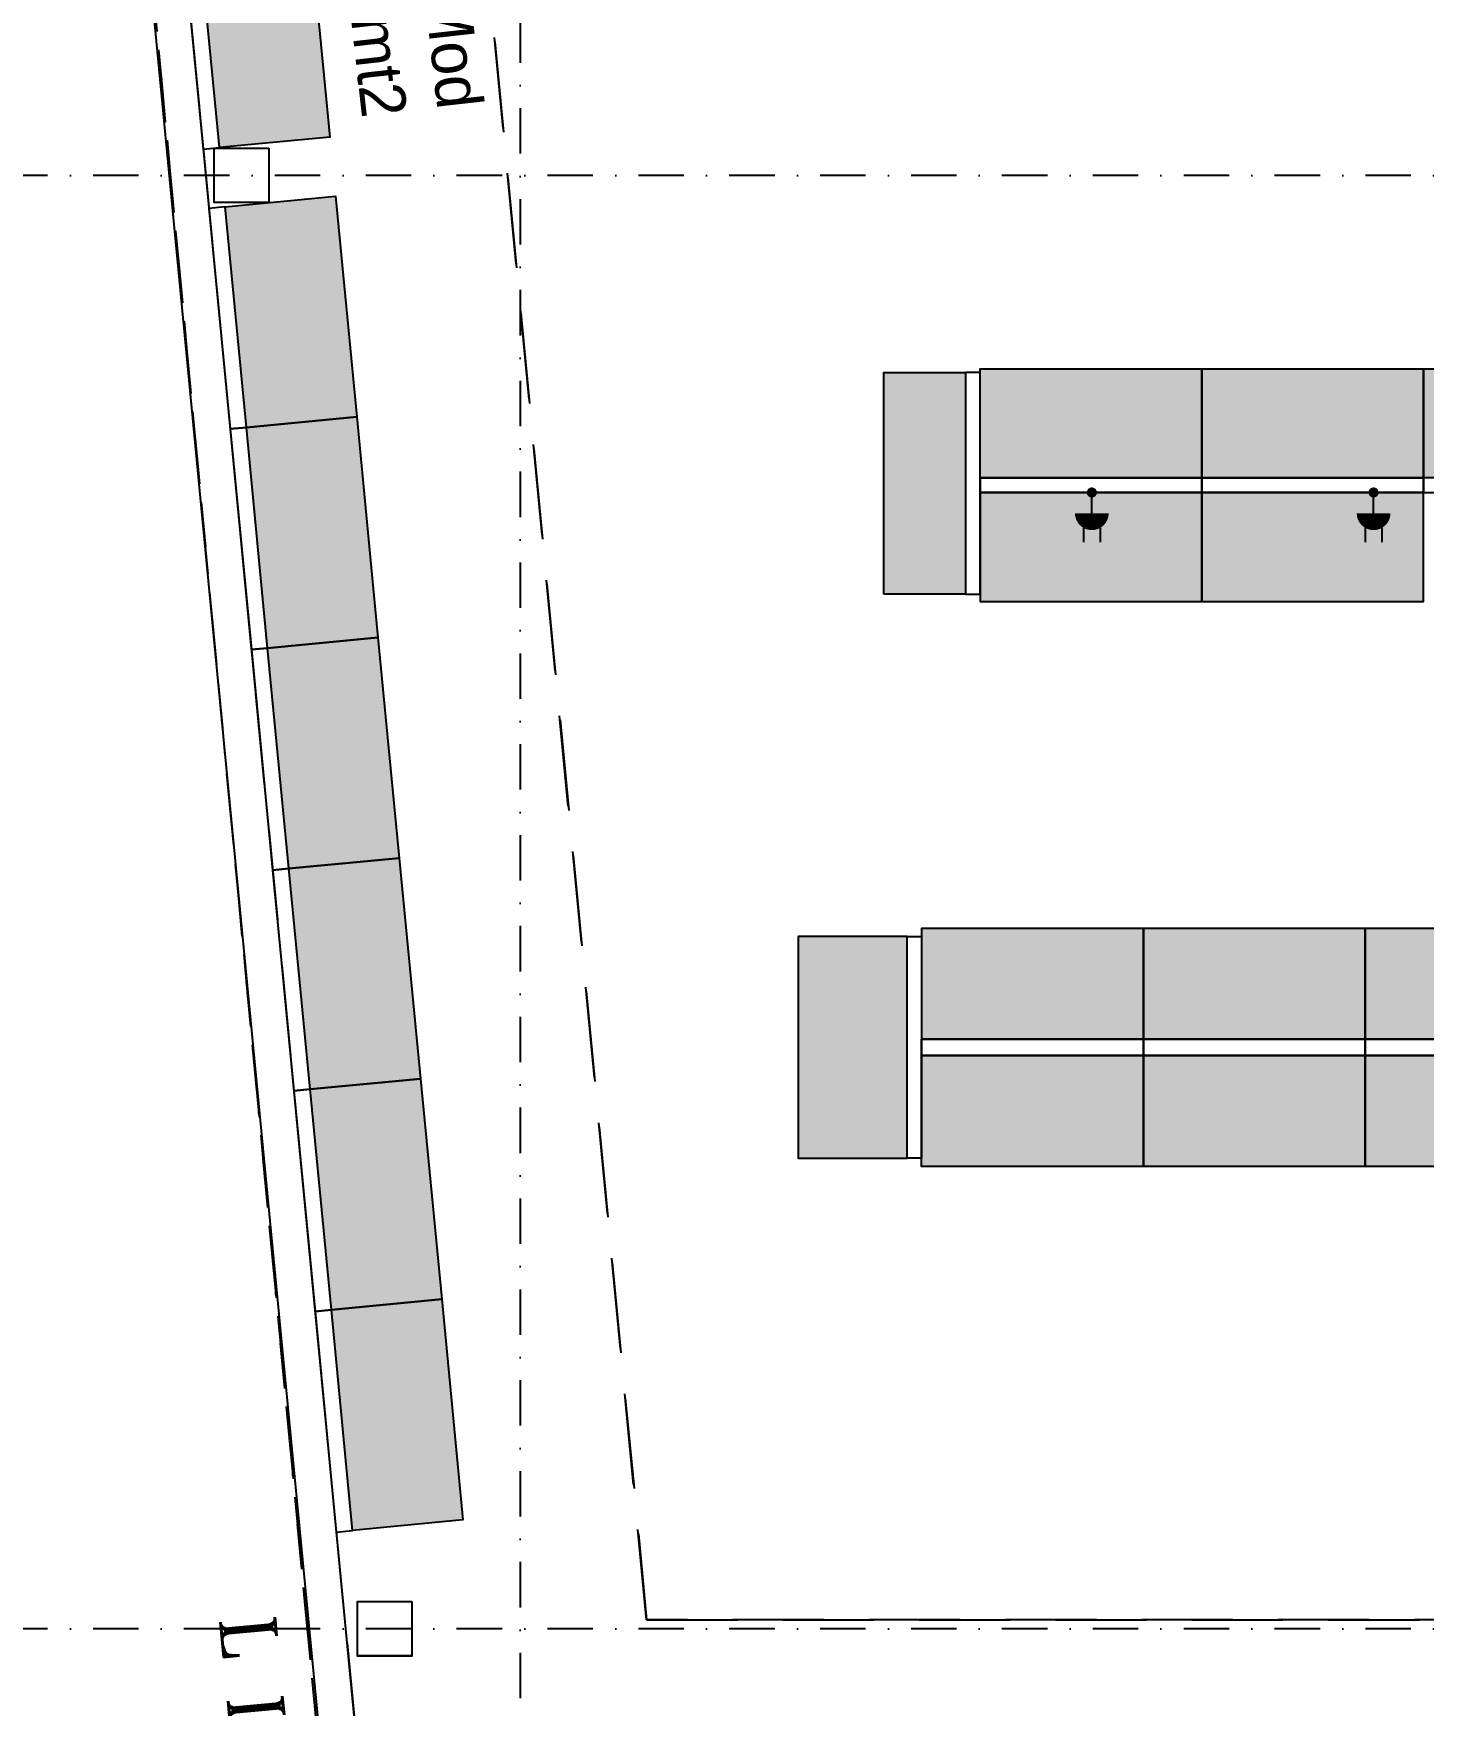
# Model space of a CAD drawing. Header units: millimetres. Extents: x 340 to 1003762, y 22 to 362022.
# Drawn here: x 553542 to 561191, y 258634 to 267838 of the extents above; entities that cross this region are included whole.
import ezdxf

# ---------------------------------------------------------------- set-up
doc = ezdxf.new("R2010")
doc.units = ezdxf.units.MM
doc.linetypes.add('LSBB_P_002 - PLANTA 1° NIVEL SALA DE VENTAS$0$DASHDOT2', pattern=[0.5, 0.25, -0.125, 0, -0.125])
doc.linetypes.add('LSBB_P_002 - PLANTA 1° NIVEL SALA DE VENTAS$0$HIDDEN', pattern=[0.375, 0.25, -0.125])
for name, color, linetype in [('A-DEMOLICION SV', 40, 'Continuous'), ('LSBB_P_002 - PLANTA 1° NIVEL SALA DE VENTAS$0$01', 8, 'Continuous'), ('LSBB_P_002 - PLANTA 1° NIVEL SALA DE VENTAS$0$A-GONDOLAS', 1, 'Continuous'), ('LSBB_P_002 - PLANTA 1° NIVEL SALA DE VENTAS$0$A-LAYOUT', 7, 'Continuous'), ('LSBB_P_002 - PLANTA 1° NIVEL SALA DE VENTAS$0$A-SALA-HATCH-ELECTRO', 154, 'Continuous'), ('LSBB_P_002 - PLANTA 1° NIVEL SALA DE VENTAS$0$A-SALA-HATCH-TIEMPO LIBRE', 40, 'Continuous'), ('LSBB_P_002 - PLANTA 1° NIVEL SALA DE VENTAS$0$A-TEXTO SV', 2, 'LSBB_P_002 - PLANTA 1° NIVEL SALA DE VENTAS$0$DASHDOT2'), ('LSBB_P_002 - PLANTA 1° NIVEL SALA DE VENTAS$0$CENEFA', 6, 'LSBB_P_002 - PLANTA 1° NIVEL SALA DE VENTAS$0$HIDDEN'), ('LSBB_P_002 - PLANTA 1° NIVEL SALA DE VENTAS$0$EJE', 4, 'LSBB_P_002 - PLANTA 1° NIVEL SALA DE VENTAS$0$DASHDOT2'), ('LSBB_P_002 - PLANTA 1° NIVEL SALA DE VENTAS$0$EJES', 8, 'LSBB_P_002 - PLANTA 1° NIVEL SALA DE VENTAS$0$DASHDOT2'), ('LSBB_P_002 - PLANTA 1° NIVEL SALA DE VENTAS$0$ESTRUCTURA', 5, 'Continuous'), ('LSBB_P_002 - PLANTA 1° NIVEL SALA DE VENTAS$0$LAYOUT$0$A-GONDOLAS DELGADO', 8, 'Continuous'), ('LSBB_P_002 - PLANTA 1° NIVEL SALA DE VENTAS$0$LAYOUT$0$A-ILUMINACION_ENCHUFE', 2, 'Continuous'), ('LSBB_P_002 - PLANTA 1° NIVEL SALA DE VENTAS$0$LAYOUT$0$A-SALA-HATCH-CAMPAÑA', 252, 'Continuous'), ('LSBB_P_002 - PLANTA 1° NIVEL SALA DE VENTAS$0$MUROS', 5, 'Continuous')]:
    doc.layers.add(name, color=color, linetype=linetype)
doc.layers.add('LSBB_P_002 - PLANTA 1° NIVEL SALA DE VENTAS$0$LAYOUT$0$A-SALA-HATCH-VEGETALES', color=7, linetype='Continuous', true_color=0x00d100)
doc.styles.add('LSBB_P_002 - PLANTA 1° NIVEL SALA DE VENTAS$0$LAYOUT$0$REF-LAYOUT N+0.00 E 03$0$REF-LAYOUT N+0.00 E 02$0$Walmart_CENTURY GOTHIC', font='GOTHIC.TTF')
doc.styles.add('LSBB_P_002 - PLANTA 1° NIVEL SALA DE VENTAS$0$ROMANT', font='romant')

# ---------------------------------------------------------------- blocks, each defined once
blk = doc.blocks.new('LSBB_P_002 - PLANTA 1° NIVEL SALA DE VENTAS$0$REF-LAYOUT N+0.00 E 03$0$G. 122 X 60')
h = blk.add_hatch(color=256)
h.dxf.hatch_style = 1
h.paths.add_polyline_path([(-0.005, 0), (0.595, 0), (0.595, 1.22), (-0.005, 1.22)])
at = {"layer": 'LSBB_P_002 - PLANTA 1° NIVEL SALA DE VENTAS$0$A-GONDOLAS'}
for points in [[(-0.005, 0), (-0.085, 0), (-0.085, 1.22), (-0.005, 1.22)], [(-0.005, 0), (0.595, 0), (0.595, 1.22), (-0.005, 1.22)]]:
    blk.add_lwpolyline(points, close=True, dxfattribs=at)
blk = doc.blocks.new('LSBB_P_002 - PLANTA 1° NIVEL SALA DE VENTAS$0$REF-LAYOUT N+0.00 E 03$0$G. 122x61')
h = blk.add_hatch(color=256)
h.dxf.hatch_style = 1
h.paths.add_polyline_path([(0, 0), (0, -61), (122, -61), (122, 0)])
at = {"layer": 'LSBB_P_002 - PLANTA 1° NIVEL SALA DE VENTAS$0$A-GONDOLAS'}
for points in [[(0, 0), (0, 9), (122, 9), (122, 0)], [(0, 0), (0, -61), (122, -61), (122, 0)]]:
    blk.add_lwpolyline(points, close=True, dxfattribs=at)
blk = doc.blocks.new('LSBB_P_002 - PLANTA 1° NIVEL SALA DE VENTAS$0$REF-LAYOUT N+0.00 E 03$0$REF-LAYOUT N+0.00 E 02$0$G. 122 X 45')
at = {"ltscale": 3}
blk.add_hatch(color=0, dxfattribs=at).paths.add_polyline_path([(6154.8035, -1143.2838), (6154.8035, -1144.5038), (6154.3535, -1144.5038), (6154.3535, -1143.2838)])
at = {"layer": 'LSBB_P_002 - PLANTA 1° NIVEL SALA DE VENTAS$0$A-GONDOLAS', "ltscale": 3}
blk.add_lwpolyline([(6154.2735, -1143.2838), (6154.2735, -1144.5038), (6154.3535, -1144.5038), (6154.3535, -1143.2838)], close=True, dxfattribs=at)
blk.add_lwpolyline([(6154.8035, -1143.2838), (6154.8035, -1144.5038), (6154.3535, -1144.5038), (6154.3535, -1143.2838), (6154.8035, -1143.2838)], dxfattribs=at)
blk = doc.blocks.new('LSBB_P_002 - PLANTA 1° NIVEL SALA DE VENTAS$0$LAYOUT$0$REF-LAYOUT N+0.00 E 03$0$REF-LAYOUT N+0.00 E 02$0$G. 122 X 60')
h = blk.add_hatch(color=256)
h.dxf.hatch_style = 1
h.paths.add_polyline_path([(-0.005, 0), (0.595, 0), (0.595, 1.22), (-0.005, 1.22)])
at = {"layer": 'LSBB_P_002 - PLANTA 1° NIVEL SALA DE VENTAS$0$A-GONDOLAS'}
for points in [[(-0.005, 0), (-0.085, 0), (-0.085, 1.22), (-0.005, 1.22)], [(-0.005, 0), (0.595, 0), (0.595, 1.22), (-0.005, 1.22)]]:
    blk.add_lwpolyline(points, close=True, dxfattribs=at)
blk = doc.blocks.new('LSBB_P_002 - PLANTA 1° NIVEL SALA DE VENTAS$0$LAYOUT$0$REF-LAYOUT N+0.00 E 02$0$1301_plate_1$0$enchufe triple piso')
for p, q in [((2.47, 0), (0, 0)), ((4.2, 1), (5.92, 1)), ((4.2, -1), (5.92, -1))]:
    blk.add_line(p, q)
at = {"const_width": 2}
blk.add_lwpolyline([(2.47, -1, 0.414214), (3.47, 0, 0.414214), (2.47, 1, 1)], format="xyb", dxfattribs=at)
at = {"const_width": 0.56}
blk.add_lwpolyline([(0, 0.32, 1), (0, -0.32, 1)], format="xyb", close=True, dxfattribs=at)
blk = doc.blocks.new('LSBB_P_002 - PLANTA 1° NIVEL SALA DE VENTAS$0$SVLY')
at = {"layer": 'LSBB_P_002 - PLANTA 1° NIVEL SALA DE VENTAS$0$CENEFA', "color": 7, "ltscale": 2}
blk.add_lwpolyline([(977.8529, 296.9257), (978.2211, 293.0991), (980.1347, 273.2139), (985.6095, 273.2139), (985.6095, 263.4157), (994.9945, 263.4157), (994.9945, 296.9257), (977.8529, 296.9257), (977.8529, 296.9257)], dxfattribs=at)
at = {"layer": 'LSBB_P_002 - PLANTA 1° NIVEL SALA DE VENTAS$0$ESTRUCTURA'}
for points in [[(978.0558, 281.3157), (978.0558, 281.0157), (977.7558, 281.0157), (977.7558, 281.3157)], [(978.8432, 273.3157), (978.8432, 273.0157), (978.5432, 273.0157), (978.5432, 273.3157)]]:
    blk.add_lwpolyline(points, close=True, dxfattribs=at)
at = {"layer": 'LSBB_P_002 - PLANTA 1° NIVEL SALA DE VENTAS$0$LAYOUT$0$A-GONDOLAS DELGADO'}
for points in [[(981.9695, 279.5001), (981.9695, 279.4201), (983.1895, 279.4201), (983.1895, 279.5001)], [(981.9695, 279.4201), (981.9695, 279.5001), (983.1895, 279.5001), (983.1895, 279.4201)], [(983.1895, 279.5001), (983.1895, 279.4201), (984.4095, 279.4201), (984.4095, 279.5001)], [(983.1895, 279.4201), (983.1895, 279.5001), (984.4095, 279.5001), (984.4095, 279.4201)], [(981.9695, 279.4201), (981.9695, 278.8201), (983.1895, 278.8201), (983.1895, 279.4201)], [(983.1895, 279.4201), (983.1895, 278.8201), (984.4095, 278.8201), (984.4095, 279.4201)]]:
    blk.add_lwpolyline(points, close=True, dxfattribs=at)
at = {"layer": 'LSBB_P_002 - PLANTA 1° NIVEL SALA DE VENTAS$0$A-SALA-HATCH-ELECTRO'}
for name, p, rotation in [('LSBB_P_002 - PLANTA 1° NIVEL SALA DE VENTAS$0$LAYOUT$0$REF-LAYOUT N+0.00 E 03$0$REF-LAYOUT N+0.00 E 02$0$G. 122 X 60', (981.9695, 279.4151), 270), ('LSBB_P_002 - PLANTA 1° NIVEL SALA DE VENTAS$0$LAYOUT$0$REF-LAYOUT N+0.00 E 03$0$REF-LAYOUT N+0.00 E 02$0$G. 122 X 60', (983.1895, 279.4151), 270), ('LSBB_P_002 - PLANTA 1° NIVEL SALA DE VENTAS$0$REF-LAYOUT N+0.00 E 03$0$G. 122 X 60', (981.5628, 276.9751), 180)]:
    blk.add_blockref(name, p, dxfattribs=dict(at, rotation=rotation))
at = {"layer": 'LSBB_P_002 - PLANTA 1° NIVEL SALA DE VENTAS$0$A-SALA-HATCH-ELECTRO', "yscale": 0.01, "zscale": 0.01}
for p, xscale, rotation in [((978.0492, 278.5638), -0.01, 95.49674053218082), ((978.166, 277.3494), -0.01, 95.49674053218082), ((982.8678, 276.4101), 0.01, 180), ((984.0878, 276.4101), 0.01, 180), ((985.3078, 276.4101), 0.01, 180), ((978.2829, 276.135), -0.01, 95.49674053218082), ((978.3997, 274.9206), -0.01, 95.49674053218082)]:
    blk.add_blockref('LSBB_P_002 - PLANTA 1° NIVEL SALA DE VENTAS$0$REF-LAYOUT N+0.00 E 03$0$G. 122x61', p, dxfattribs=dict(at, xscale=xscale, rotation=rotation))
at = {"layer": 'LSBB_P_002 - PLANTA 1° NIVEL SALA DE VENTAS$0$A-SALA-HATCH-ELECTRO', "xscale": -0.01, "yscale": 0.01, "zscale": 0.01}
for p in [(982.8678, 276.3201), (984.0878, 276.3201), (985.3078, 276.3201)]:
    blk.add_blockref('LSBB_P_002 - PLANTA 1° NIVEL SALA DE VENTAS$0$REF-LAYOUT N+0.00 E 03$0$G. 122x61', p, dxfattribs=at)
at = {"layer": 'LSBB_P_002 - PLANTA 1° NIVEL SALA DE VENTAS$0$A-SALA-HATCH-TIEMPO LIBRE', "xscale": -0.01, "yscale": 0.01, "zscale": 0.01, "rotation": 95.49674053218082}
for p in [(977.8154, 280.9926), (977.9323, 279.7782)]:
    blk.add_blockref('LSBB_P_002 - PLANTA 1° NIVEL SALA DE VENTAS$0$REF-LAYOUT N+0.00 E 03$0$G. 122x61', p, dxfattribs=at)
at = {"layer": 'LSBB_P_002 - PLANTA 1° NIVEL SALA DE VENTAS$0$LAYOUT$0$A-ILUMINACION_ENCHUFE', "linetype": 'Continuous', "xscale": -0.0463077376056959, "yscale": 0.0463077376056959, "zscale": 0.0463077376056959, "rotation": 90}
for p in [(982.5842, 279.4201), (984.1345, 279.4201)]:
    blk.add_blockref('LSBB_P_002 - PLANTA 1° NIVEL SALA DE VENTAS$0$LAYOUT$0$REF-LAYOUT N+0.00 E 02$0$1301_plate_1$0$enchufe triple piso', p, dxfattribs=at)
at = {"layer": 'LSBB_P_002 - PLANTA 1° NIVEL SALA DE VENTAS$0$LAYOUT$0$A-SALA-HATCH-CAMPAÑA', "rotation": 180}
blk.add_blockref('LSBB_P_002 - PLANTA 1° NIVEL SALA DE VENTAS$0$REF-LAYOUT N+0.00 E 03$0$REF-LAYOUT N+0.00 E 02$0$G. 122 X 45', (7136.243, -864.4237), dxfattribs=at)
at = {"layer": 'LSBB_P_002 - PLANTA 1° NIVEL SALA DE VENTAS$0$LAYOUT$0$A-SALA-HATCH-CAMPAÑA', "xscale": -0.9999999999999987, "rotation": 270.0000515255894}
for p in [(981.9695, 279.5051), (983.1895, 279.5051), (984.4095, 279.5051)]:
    blk.add_blockref('LSBB_P_002 - PLANTA 1° NIVEL SALA DE VENTAS$0$LAYOUT$0$REF-LAYOUT N+0.00 E 03$0$REF-LAYOUT N+0.00 E 02$0$G. 122 X 60', p, dxfattribs=at)
at = {"layer": 'LSBB_P_002 - PLANTA 1° NIVEL SALA DE VENTAS$0$LAYOUT$0$A-SALA-HATCH-VEGETALES', "xscale": -0.01, "yscale": 0.01, "zscale": 0.01, "rotation": 95.49674053218082}
blk.add_blockref('LSBB_P_002 - PLANTA 1° NIVEL SALA DE VENTAS$0$REF-LAYOUT N+0.00 E 03$0$G. 122x61', (977.6672, 282.5325), dxfattribs=at)
at = {"layer": 'LSBB_P_002 - PLANTA 1° NIVEL SALA DE VENTAS$0$A-TEXTO SV', "extrusion": (2.66029e-08, 3.76819e-09, 1), "insert": (979.2325, 281.5492, 0), "char_height": 0.25, "width": 6.18022, "attachment_point": 3, "text_direction": (0.111616, -0.993751, 0), "style": 'LSBB_P_002 - PLANTA 1° NIVEL SALA DE VENTAS$0$LAYOUT$0$REF-LAYOUT N+0.00 E 03$0$REF-LAYOUT N+0.00 E 02$0$Walmart_CENTURY GOTHIC'}
blk.add_mtext('\\pi1.8612;JARDÍN  2 Mod\\P\\pi2.3965;3,71 mt2', dxfattribs=at)
blk = doc.blocks.new('LSBB_P_002 - PLANTA 1° NIVEL SALA DE VENTAS', base_point=(223.5696, 14.2202))
at = {"layer": 'LSBB_P_002 - PLANTA 1° NIVEL SALA DE VENTAS$0$CENEFA', "color": 7, "ltscale": 2}
for p, q in [((776.1151, 297.7222), (778.5985, 271.9156)), ((780.1347, 273.2138), (777.8529, 296.9256)), ((785.6095, 273.2138), (780.1347, 273.2138))]:
    blk.add_line(p, q, dxfattribs=at)
blk.add_lwpolyline([(777.8529, 296.9256), (778.2211, 293.0991), (780.1347, 273.2138), (785.6095, 273.2138), (785.6095, 263.4156), (794.9945, 263.4156), (794.9945, 296.9256), (777.8529, 296.9256), (777.8529, 296.9256)], dxfattribs=at)
at = {"layer": 'LSBB_P_002 - PLANTA 1° NIVEL SALA DE VENTAS$0$EJE', "color": 2}
for p, q in [((770.9823, 350.5669), (780.8457, 245.7621)), ((772.5426, 333.9876), (780.5708, 248.6831))]:
    blk.add_line(p, q, dxfattribs=at)
at = {"layer": 'LSBB_P_002 - PLANTA 1° NIVEL SALA DE VENTAS$0$EJES'}
for p, q in [((779.4395, 309.5406), (779.4395, 242.5191)), ((877.8587, 281.1656), (769.0572, 281.1656)), ((877.8587, 273.1656), (769.0572, 273.1656))]:
    blk.add_line(p, q, dxfattribs=at)
at = {"layer": 'LSBB_P_002 - PLANTA 1° NIVEL SALA DE VENTAS$0$ESTRUCTURA'}
for points in [[(778.0558, 281.3156), (778.0558, 281.0156), (777.7558, 281.0156), (777.7558, 281.3156)], [(778.8432, 273.3156), (778.8432, 273.0156), (778.5432, 273.0156), (778.5432, 273.3156)]]:
    blk.add_lwpolyline(points, close=True, dxfattribs=at)
at = {"layer": 'LSBB_P_002 - PLANTA 1° NIVEL SALA DE VENTAS$0$MUROS'}
for p, q in [((776.965, 286.8024), (779.0832, 264.7906)), ((777.1641, 286.8216), (779.2649, 264.9906)), ((776.9748, 286.7001), (779.0832, 264.7906))]:
    blk.add_line(p, q, dxfattribs=at)
at = {"layer": 'LSBB_P_002 - PLANTA 1° NIVEL SALA DE VENTAS$0$A-LAYOUT', "color": 1}
blk.add_blockref('LSBB_P_002 - PLANTA 1° NIVEL SALA DE VENTAS$0$SVLY', (-200, 0), dxfattribs=at)
at = {"layer": 'LSBB_P_002 - PLANTA 1° NIVEL SALA DE VENTAS$0$01', "color": 2, "style": 'LSBB_P_002 - PLANTA 1° NIVEL SALA DE VENTAS$0$ROMANT'}
blk.add_text('L I N E A   D E   E D I F I C A C I O N', height=0.3, rotation=275.38767, dxfattribs=at).set_placement((777.7876, 273.2272))

msp = doc.modelspace()

# ---------------------------------------------------------------- block references
at = {"layer": 'A-DEMOLICION SV', "xscale": 1000, "yscale": 1000, "zscale": 1000}
msp.add_blockref('LSBB_P_002 - PLANTA 1° NIVEL SALA DE VENTAS', (350.9, 111.5), dxfattribs=at)

doc.saveas('drawing.dxf')
